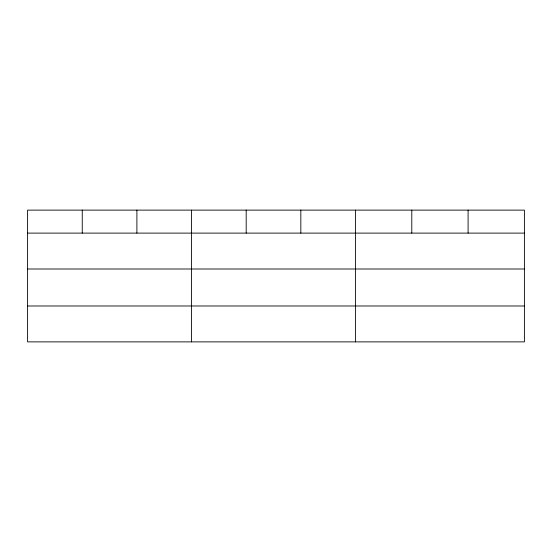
<?xml version="1.0" encoding="UTF-8"?>
<svg xmlns="http://www.w3.org/2000/svg" width="552" height="552" viewBox="0 0 552 552"><rect width="100%" height="100%" fill="white"/><g stroke="black" fill="none" stroke-linecap="round" stroke-linejoin="round"><path stroke-width="0.83" d="M524.4 269.003L524.4 210.119L27.6 210.119L27.6 341.881L524.4 341.881L524.4 269.003L27.6 269.003M27.6 233.11L524.4 233.11M27.6 305.987L524.4 305.987M468.096 210.119L468.096 233.11M411.792 210.119L411.792 233.11M355.488 210.119L355.488 341.881M300.84 210.119L300.84 233.11M246.192 210.119L246.192 233.11M191.544 210.119L191.544 341.881M136.896 210.119L136.896 233.11M82.248 210.119L82.248 233.11"/></g></svg>
